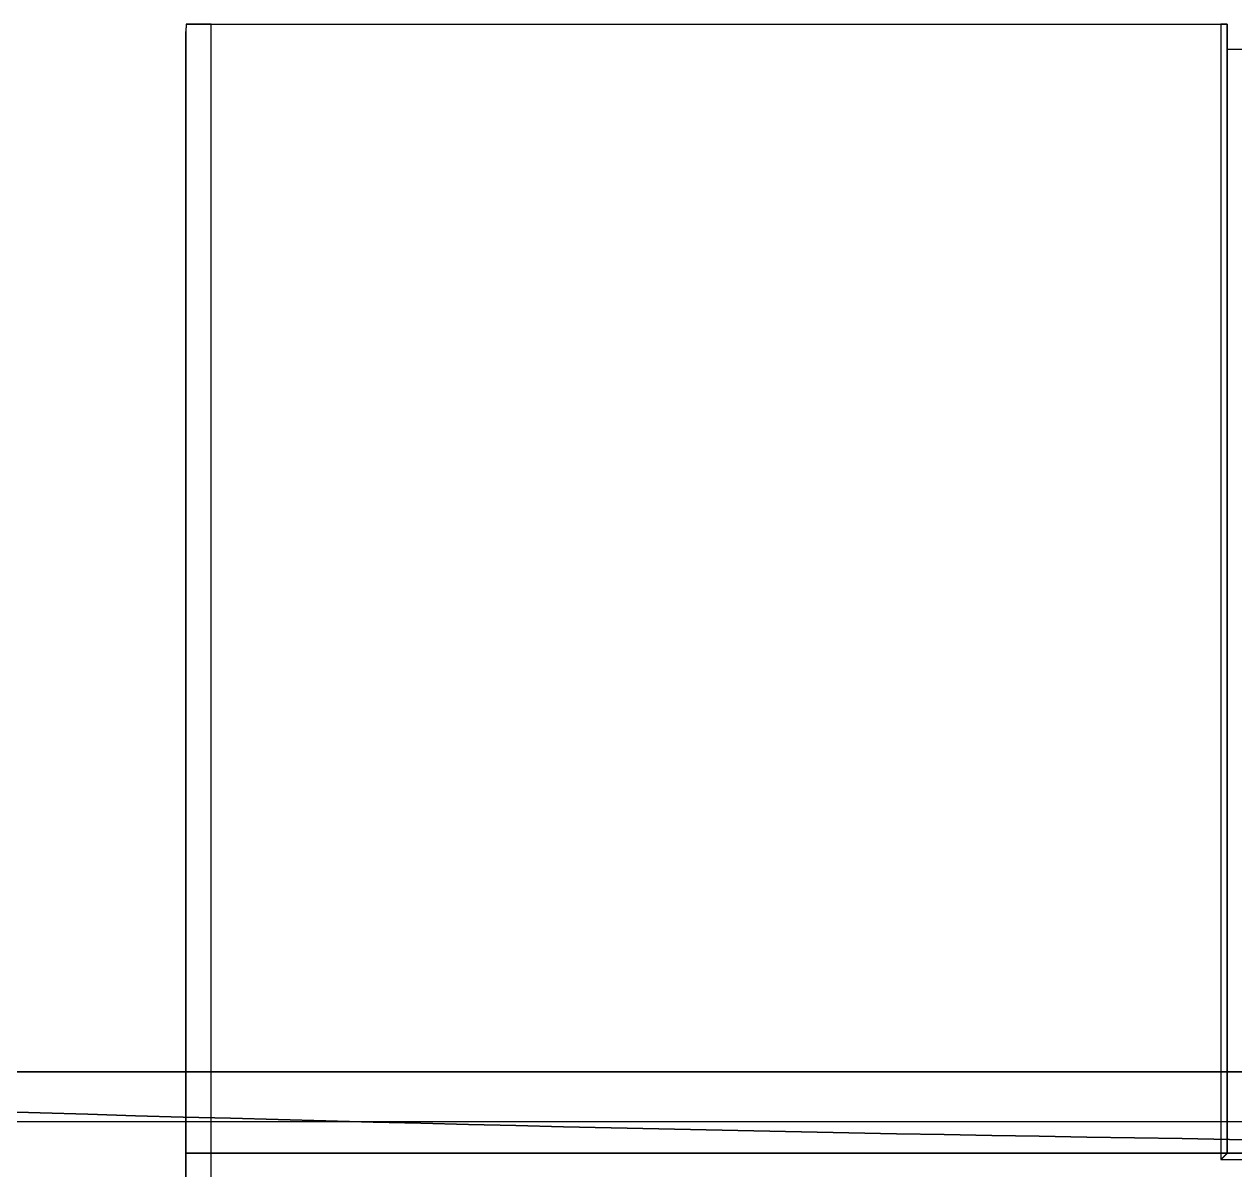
# Model space of a CAD drawing. Extents: x -20.3 to 9, y -60.3 to 4.7.
# Drawn here: x -5.965 to -2.95, y -0.119 to 2.734 of the extents above; entities that cross this region are included whole.
import ezdxf

# ---------------------------------------------------------------- set-up
doc = ezdxf.new("R2010")
doc.units = 0
doc.layers.get('0').update_dxf_attribs({"linetype": 'CONTINUOUS'})

# ---------------------------------------------------------------- blocks, each defined once
blk = doc.blocks.new('*U12')
at = {"color": 1, "extrusion": (2e-16, -1.2e-15, -1)}
for p, q in [((-5.5625, -2.7478, -8.4176), (-5.5625, 2.7166, -8.4176)), ((-5.5618, 2.7344, -8.4176), (-2.9688, 2.7344, -8.4176)), ((-2.9688, 2.7344, -8.4176), (-2.9688, 2.6719, -8.4176)), ((-2.9688, 2.6719, -8.4176), (2.9687, 2.6719, -8.4176))]:
    blk.add_line(p, q, dxfattribs=at)
at = {"color": 1, "extrusion": (-1, 0, -2e-16)}
blk.add_line((-5.5625, -2.7478, -8.4176), (-5.5625, 2.7166, -8.4176), dxfattribs=at)
at = {"color": 1, "extrusion": (0, 1, -5e-16)}
for p, q in [((-5.5618, 2.7344, -8.4176), (-2.9688, 2.7344, -8.4176)), ((-5.5, 2.7344, -8.3551), (-2.9844, 2.7344, -8.3551)), ((-2.9688, 2.7344, -8.3735), (-2.9688, 2.7344, -8.4176))]:
    blk.add_line(p, q, dxfattribs=at)
at = {"color": 1}
for p, q in [((-5.5, 2.7344, -8.3551), (-2.9844, 2.7344, -8.3551)), ((-2.9688, 2.6719, -8.4176), (2.9687, 2.6719, -8.4176)), ((2.9687, -0.0781, -7.6364), (-2.9688, -0.0781, -7.6364)), ((-2.9844, -0.0937, -7.5744), (2.9844, -0.0937, -7.5744))]:
    blk.add_line(p, q, dxfattribs=at)
at = {"color": 1, "extrusion": (1, 0, 0)}
for p, q in [((-2.9688, 2.7344, -8.3735), (-2.9688, 2.7344, -8.4176)), ((-2.9688, 2.7344, -8.4176), (-2.9688, 2.6719, -8.4176)), ((-2.9688, -0.0781, -7.5899), (-2.9688, -0.0781, -7.6364))]:
    blk.add_line(p, q, dxfattribs=at)
at = {"color": 1, "extrusion": (-2e-16, 0.702339, 0.711842)}
for p, q in [((-2.9688, -0.0781, -7.5899), (2.9688, -0.0781, -7.5899)), ((-2.9844, -0.0937, -7.5744), (2.9844, -0.0937, -7.5744))]:
    blk.add_line(p, q, dxfattribs=at)
at = {"color": 1, "extrusion": (0, 1, -4e-16)}
for p, q in [((-2.9688, -0.0781, -7.5899), (2.9688, -0.0781, -7.5899)), ((-2.9688, -0.0781, -7.5899), (-2.9688, -0.0781, -7.6364)), ((2.9687, -0.0781, -7.6364), (-2.9688, -0.0781, -7.6364))]:
    blk.add_line(p, q, dxfattribs=at)
at = {"color": 1}
for points in [[(-5.5618, 2.7344, -8.4176), (-5.5618, 2.7342, -8.4176), (-5.5618, 2.7341, -8.4176), (-5.5618, 2.7339, -8.4176), (-5.5618, 2.7338, -8.4176), (-5.5618, 2.7336, -8.4176), (-5.5618, 2.7335, -8.4176), (-5.5619, 2.7334, -8.4176), (-5.5619, 2.7332, -8.4176), (-5.5619, 2.7331, -8.4176), (-5.5619, 2.7329, -8.4176), (-5.5619, 2.7328, -8.4176), (-5.5619, 2.7326, -8.4176), (-5.5619, 2.7325, -8.4176), (-5.5619, 2.7323, -8.4176), (-5.562, 2.7322, -8.4176), (-5.562, 2.7321, -8.4176), (-5.562, 2.7319, -8.4176), (-5.562, 2.7318, -8.4176), (-5.562, 2.7316, -8.4176), (-5.562, 2.7315, -8.4176), (-5.562, 2.7313, -8.4176), (-5.562, 2.7312, -8.4176), (-5.562, 2.7311, -8.4176), (-5.562, 2.7309, -8.4176), (-5.562, 2.7308, -8.4176), (-5.5621, 2.7306, -8.4176), (-5.5621, 2.7305, -8.4176), (-5.5621, 2.7303, -8.4176), (-5.5621, 2.7302, -8.4176), (-5.5621, 2.7301, -8.4176), (-5.5621, 2.7299, -8.4176), (-5.5621, 2.7298, -8.4176), (-5.5621, 2.7296, -8.4176), (-5.5621, 2.7295, -8.4176), (-5.5621, 2.7293, -8.4176), (-5.5621, 2.7292, -8.4176), (-5.5621, 2.7291, -8.4176), (-5.5622, 2.7289, -8.4176), (-5.5622, 2.7288, -8.4176), (-5.5622, 2.7286, -8.4176), (-5.5622, 2.7285, -8.4176), (-5.5622, 2.7283, -8.4176), (-5.5622, 2.7282, -8.4176), (-5.5622, 2.7281, -8.4176), (-5.5622, 2.7279, -8.4176), (-5.5622, 2.7278, -8.4176), (-5.5622, 2.7276, -8.4176), (-5.5622, 2.7275, -8.4176), (-5.5622, 2.7273, -8.4176), (-5.5622, 2.7272, -8.4176), (-5.5622, 2.7271, -8.4176), (-5.5623, 2.7269, -8.4176), (-5.5623, 2.7268, -8.4176), (-5.5623, 2.7266, -8.4176), (-5.5623, 2.7265, -8.4176), (-5.5623, 2.7264, -8.4176), (-5.5623, 2.7262, -8.4176), (-5.5623, 2.7261, -8.4176), (-5.5623, 2.7259, -8.4176), (-5.5623, 2.7258, -8.4176), (-5.5623, 2.7256, -8.4176), (-5.5623, 2.7255, -8.4176), (-5.5623, 2.7254, -8.4176), (-5.5623, 2.7252, -8.4176), (-5.5623, 2.7251, -8.4176), (-5.5623, 2.725, -8.4176), (-5.5624, 2.7248, -8.4176), (-5.5624, 2.7247, -8.4176), (-5.5624, 2.7245, -8.4176), (-5.5624, 2.7244, -8.4176), (-5.5624, 2.7242, -8.4176), (-5.5624, 2.7241, -8.4176), (-5.5624, 2.724, -8.4176), (-5.5624, 2.7238, -8.4176), (-5.5624, 2.7237, -8.4176), (-5.5624, 2.7235, -8.4176), (-5.5624, 2.7234, -8.4176), (-5.5624, 2.7233, -8.4176), (-5.5624, 2.7231, -8.4176), (-5.5624, 2.723, -8.4176), (-5.5624, 2.7229, -8.4176), (-5.5624, 2.7227, -8.4176), (-5.5624, 2.7226, -8.4176), (-5.5624, 2.7224, -8.4176), (-5.5624, 2.7223, -8.4176), (-5.5624, 2.7222, -8.4176), (-5.5624, 2.722, -8.4176), (-5.5624, 2.7219, -8.4176), (-5.5624, 2.7217, -8.4176), (-5.5624, 2.7216, -8.4176), (-5.5625, 2.7215, -8.4176), (-5.5625, 2.7213, -8.4176), (-5.5625, 2.7212, -8.4176), (-5.5625, 2.721, -8.4176), (-5.5625, 2.7209, -8.4176), (-5.5625, 2.7208, -8.4176), (-5.5625, 2.7206, -8.4176), (-5.5625, 2.7205, -8.4176), (-5.5625, 2.7204, -8.4176), (-5.5625, 2.7202, -8.4176), (-5.5625, 2.7201, -8.4176), (-5.5625, 2.7199, -8.4176), (-5.5625, 2.7198, -8.4176), (-5.5625, 2.7197, -8.4176), (-5.5625, 2.7195, -8.4176), (-5.5625, 2.7194, -8.4176), (-5.5625, 2.7193, -8.4176), (-5.5625, 2.7191, -8.4176), (-5.5625, 2.719, -8.4176), (-5.5625, 2.7189, -8.4176), (-5.5625, 2.7187, -8.4176), (-5.5625, 2.7186, -8.4176), (-5.5625, 2.7184, -8.4176), (-5.5625, 2.7183, -8.4176), (-5.5625, 2.7182, -8.4176), (-5.5625, 2.718, -8.4176), (-5.5625, 2.7179, -8.4176), (-5.5625, 2.7178, -8.4176), (-5.5625, 2.7176, -8.4176), (-5.5625, 2.7175, -8.4176), (-5.5625, 2.7174, -8.4176), (-5.5625, 2.7172, -8.4176), (-5.5625, 2.7171, -8.4176), (-5.5625, 2.717, -8.4176), (-5.5625, 2.7168, -8.4176), (-5.5625, 2.7167, -8.4176), (-5.5625, 2.7166, -8.4176)], [(-5.5618, 2.7344, -8.4176), (-5.5618, 2.7342, -8.4176), (-5.5618, 2.7341, -8.4176), (-5.5618, 2.7339, -8.4176), (-5.5618, 2.7338, -8.4176), (-5.5618, 2.7336, -8.4176), (-5.5618, 2.7335, -8.4176), (-5.5619, 2.7334, -8.4176), (-5.5619, 2.7332, -8.4176), (-5.5619, 2.7331, -8.4176), (-5.5619, 2.7329, -8.4176), (-5.5619, 2.7328, -8.4176), (-5.5619, 2.7326, -8.4176), (-5.5619, 2.7325, -8.4176), (-5.5619, 2.7323, -8.4176), (-5.562, 2.7322, -8.4176), (-5.562, 2.7321, -8.4176), (-5.562, 2.7319, -8.4176), (-5.562, 2.7318, -8.4176), (-5.562, 2.7316, -8.4176), (-5.562, 2.7315, -8.4176), (-5.562, 2.7313, -8.4176), (-5.562, 2.7312, -8.4176), (-5.562, 2.7311, -8.4176), (-5.562, 2.7309, -8.4176), (-5.562, 2.7308, -8.4176), (-5.5621, 2.7306, -8.4176), (-5.5621, 2.7305, -8.4176), (-5.5621, 2.7303, -8.4176), (-5.5621, 2.7302, -8.4176), (-5.5621, 2.7301, -8.4176), (-5.5621, 2.7299, -8.4176), (-5.5621, 2.7298, -8.4176), (-5.5621, 2.7296, -8.4176), (-5.5621, 2.7295, -8.4176), (-5.5621, 2.7293, -8.4176), (-5.5621, 2.7292, -8.4176), (-5.5621, 2.7291, -8.4176), (-5.5622, 2.7289, -8.4176), (-5.5622, 2.7288, -8.4176), (-5.5622, 2.7286, -8.4176), (-5.5622, 2.7285, -8.4176), (-5.5622, 2.7283, -8.4176), (-5.5622, 2.7282, -8.4176), (-5.5622, 2.7281, -8.4176), (-5.5622, 2.7279, -8.4176), (-5.5622, 2.7278, -8.4176), (-5.5622, 2.7276, -8.4176), (-5.5622, 2.7275, -8.4176), (-5.5622, 2.7273, -8.4176), (-5.5622, 2.7272, -8.4176), (-5.5622, 2.7271, -8.4176), (-5.5623, 2.7269, -8.4176), (-5.5623, 2.7268, -8.4176), (-5.5623, 2.7266, -8.4176), (-5.5623, 2.7265, -8.4176), (-5.5623, 2.7264, -8.4176), (-5.5623, 2.7262, -8.4176), (-5.5623, 2.7261, -8.4176), (-5.5623, 2.7259, -8.4176), (-5.5623, 2.7258, -8.4176), (-5.5623, 2.7256, -8.4176), (-5.5623, 2.7255, -8.4176), (-5.5623, 2.7254, -8.4176), (-5.5623, 2.7252, -8.4176), (-5.5623, 2.7251, -8.4176), (-5.5623, 2.725, -8.4176), (-5.5624, 2.7248, -8.4176), (-5.5624, 2.7247, -8.4176), (-5.5624, 2.7245, -8.4176), (-5.5624, 2.7244, -8.4176), (-5.5624, 2.7242, -8.4176), (-5.5624, 2.7241, -8.4176), (-5.5624, 2.724, -8.4176), (-5.5624, 2.7238, -8.4176), (-5.5624, 2.7237, -8.4176), (-5.5624, 2.7235, -8.4176), (-5.5624, 2.7234, -8.4176), (-5.5624, 2.7233, -8.4176), (-5.5624, 2.7231, -8.4176), (-5.5624, 2.723, -8.4176), (-5.5624, 2.7229, -8.4176), (-5.5624, 2.7227, -8.4176), (-5.5624, 2.7226, -8.4176), (-5.5624, 2.7224, -8.4176), (-5.5624, 2.7223, -8.4176), (-5.5624, 2.7222, -8.4176), (-5.5624, 2.722, -8.4176), (-5.5624, 2.7219, -8.4176), (-5.5624, 2.7217, -8.4176), (-5.5624, 2.7216, -8.4176), (-5.5625, 2.7215, -8.4176), (-5.5625, 2.7213, -8.4176), (-5.5625, 2.7212, -8.4176), (-5.5625, 2.721, -8.4176), (-5.5625, 2.7209, -8.4176), (-5.5625, 2.7208, -8.4176), (-5.5625, 2.7206, -8.4176), (-5.5625, 2.7205, -8.4176), (-5.5625, 2.7204, -8.4176), (-5.5625, 2.7202, -8.4176), (-5.5625, 2.7201, -8.4176), (-5.5625, 2.7199, -8.4176), (-5.5625, 2.7198, -8.4176), (-5.5625, 2.7197, -8.4176), (-5.5625, 2.7195, -8.4176), (-5.5625, 2.7194, -8.4176), (-5.5625, 2.7193, -8.4176), (-5.5625, 2.7191, -8.4176), (-5.5625, 2.719, -8.4176), (-5.5625, 2.7189, -8.4176), (-5.5625, 2.7187, -8.4176), (-5.5625, 2.7186, -8.4176), (-5.5625, 2.7184, -8.4176), (-5.5625, 2.7183, -8.4176), (-5.5625, 2.7182, -8.4176), (-5.5625, 2.718, -8.4176), (-5.5625, 2.7179, -8.4176), (-5.5625, 2.7178, -8.4176), (-5.5625, 2.7176, -8.4176), (-5.5625, 2.7175, -8.4176), (-5.5625, 2.7174, -8.4176), (-5.5625, 2.7172, -8.4176), (-5.5625, 2.7171, -8.4176), (-5.5625, 2.717, -8.4176), (-5.5625, 2.7168, -8.4176), (-5.5625, 2.7167, -8.4176), (-5.5625, 2.7166, -8.4176)], [(-5.5, 2.7344, -8.3551), (-5.5003, 2.7344, -8.3551), (-5.5006, 2.7344, -8.3551), (-5.5009, 2.7344, -8.3551), (-5.5011, 2.7344, -8.3551), (-5.5014, 2.7344, -8.3551), (-5.5017, 2.7344, -8.3552), (-5.502, 2.7344, -8.3552), (-5.5023, 2.7344, -8.3552), (-5.5026, 2.7344, -8.3552), (-5.5029, 2.7344, -8.3552), (-5.5032, 2.7344, -8.3552), (-5.5035, 2.7344, -8.3552), (-5.5038, 2.7344, -8.3553), (-5.5041, 2.7344, -8.3553), (-5.5044, 2.7344, -8.3553), (-5.5047, 2.7344, -8.3553), (-5.505, 2.7344, -8.3554), (-5.5053, 2.7344, -8.3554), (-5.5056, 2.7344, -8.3554), (-5.5059, 2.7344, -8.3555), (-5.5062, 2.7344, -8.3555), (-5.5065, 2.7344, -8.3556), (-5.5068, 2.7344, -8.3556), (-5.5071, 2.7344, -8.3556), (-5.5074, 2.7344, -8.3557), (-5.5077, 2.7344, -8.3557), (-5.508, 2.7344, -8.3558), (-5.5083, 2.7344, -8.3558), (-5.5086, 2.7344, -8.3559), (-5.5089, 2.7344, -8.3559), (-5.5092, 2.7344, -8.356), (-5.5095, 2.7344, -8.356), (-5.5098, 2.7344, -8.3561), (-5.5101, 2.7344, -8.3561), (-5.5104, 2.7344, -8.3562), (-5.5107, 2.7344, -8.3563), (-5.511, 2.7344, -8.3563), (-5.5113, 2.7344, -8.3564), (-5.5116, 2.7344, -8.3565), (-5.5119, 2.7344, -8.3565), (-5.5122, 2.7344, -8.3566), (-5.5125, 2.7344, -8.3567), (-5.5128, 2.7344, -8.3567), (-5.5131, 2.7344, -8.3568), (-5.5134, 2.7344, -8.3569), (-5.5137, 2.7344, -8.357), (-5.514, 2.7344, -8.357), (-5.5143, 2.7344, -8.3571), (-5.5146, 2.7344, -8.3572), (-5.5149, 2.7344, -8.3573), (-5.5152, 2.7344, -8.3574), (-5.5155, 2.7344, -8.3575), (-5.5158, 2.7344, -8.3575), (-5.516, 2.7344, -8.3576), (-5.5163, 2.7344, -8.3577), (-5.5166, 2.7344, -8.3578), (-5.5169, 2.7344, -8.3579), (-5.5172, 2.7344, -8.358), (-5.5175, 2.7344, -8.3581), (-5.5178, 2.7344, -8.3582), (-5.5181, 2.7344, -8.3583), (-5.5183, 2.7344, -8.3584), (-5.5186, 2.7344, -8.3585), (-5.5189, 2.7344, -8.3586), (-5.5192, 2.7344, -8.3587), (-5.5195, 2.7344, -8.3588), (-5.5197, 2.7344, -8.3589), (-5.52, 2.7344, -8.359), (-5.5203, 2.7344, -8.3591), (-5.5206, 2.7344, -8.3592), (-5.5208, 2.7344, -8.3593), (-5.5211, 2.7344, -8.3594), (-5.5214, 2.7344, -8.3596), (-5.5216, 2.7344, -8.3597), (-5.5219, 2.7344, -8.3598), (-5.5222, 2.7344, -8.3599), (-5.5224, 2.7344, -8.36), (-5.5227, 2.7344, -8.3601), (-5.5229, 2.7344, -8.3602), (-5.5232, 2.7344, -8.3604), (-5.5235, 2.7344, -8.3605), (-5.5237, 2.7344, -8.3606), (-5.524, 2.7344, -8.3607), (-5.5242, 2.7344, -8.3609), (-5.5245, 2.7344, -8.361), (-5.5248, 2.7344, -8.3611), (-5.525, 2.7344, -8.3613), (-5.5253, 2.7344, -8.3614), (-5.5255, 2.7344, -8.3615), (-5.5258, 2.7344, -8.3617), (-5.526, 2.7344, -8.3618), (-5.5263, 2.7344, -8.362), (-5.5266, 2.7344, -8.3621), (-5.5268, 2.7344, -8.3623), (-5.5271, 2.7344, -8.3624), (-5.5274, 2.7344, -8.3626), (-5.5276, 2.7344, -8.3627), (-5.5279, 2.7344, -8.3629), (-5.5281, 2.7344, -8.363), (-5.5284, 2.7344, -8.3632), (-5.5286, 2.7344, -8.3633), (-5.5289, 2.7344, -8.3635), (-5.5291, 2.7344, -8.3637), (-5.5294, 2.7344, -8.3638), (-5.5297, 2.7344, -8.364), (-5.5299, 2.7344, -8.3642), (-5.5302, 2.7344, -8.3643), (-5.5304, 2.7344, -8.3645), (-5.5307, 2.7344, -8.3647), (-5.5309, 2.7344, -8.3648), (-5.5312, 2.7344, -8.365), (-5.5315, 2.7344, -8.3652), (-5.5317, 2.7344, -8.3654), (-5.532, 2.7344, -8.3655), (-5.5322, 2.7344, -8.3657), (-5.5325, 2.7344, -8.3659), (-5.5327, 2.7344, -8.3661), (-5.533, 2.7344, -8.3663), (-5.5332, 2.7344, -8.3664), (-5.5335, 2.7344, -8.3666), (-5.5337, 2.7344, -8.3668), (-5.5339, 2.7344, -8.367), (-5.5342, 2.7344, -8.3672), (-5.5344, 2.7344, -8.3674), (-5.5347, 2.7344, -8.3676), (-5.5349, 2.7344, -8.3677), (-5.5352, 2.7344, -8.3679), (-5.5354, 2.7344, -8.3681), (-5.5357, 2.7344, -8.3683), (-5.5359, 2.7344, -8.3685), (-5.5361, 2.7344, -8.3687), (-5.5364, 2.7344, -8.3689), (-5.5366, 2.7344, -8.3691), (-5.5368, 2.7344, -8.3693), (-5.5371, 2.7344, -8.3695), (-5.5373, 2.7344, -8.3697), (-5.5375, 2.7344, -8.3699), (-5.5377, 2.7344, -8.3701), (-5.538, 2.7344, -8.3703), (-5.5382, 2.7344, -8.3705), (-5.5384, 2.7344, -8.3707), (-5.5386, 2.7344, -8.3709), (-5.5389, 2.7344, -8.3711), (-5.5391, 2.7344, -8.3713), (-5.5393, 2.7344, -8.3715), (-5.5395, 2.7344, -8.3717), (-5.5397, 2.7344, -8.3719), (-5.54, 2.7344, -8.3721), (-5.5402, 2.7344, -8.3724), (-5.5404, 2.7344, -8.3726), (-5.5406, 2.7344, -8.3728), (-5.5408, 2.7344, -8.373), (-5.541, 2.7344, -8.3732), (-5.5412, 2.7344, -8.3734), (-5.5414, 2.7344, -8.3736), (-5.5416, 2.7344, -8.3738), (-5.5418, 2.7344, -8.374), (-5.542, 2.7344, -8.3742), (-5.5422, 2.7344, -8.3744), (-5.5424, 2.7344, -8.3746), (-5.5426, 2.7344, -8.3749), (-5.5428, 2.7344, -8.3751), (-5.543, 2.7344, -8.3753), (-5.5432, 2.7344, -8.3755), (-5.5434, 2.7344, -8.3757), (-5.5436, 2.7344, -8.3759), (-5.5437, 2.7344, -8.3761), (-5.5439, 2.7344, -8.3764), (-5.5441, 2.7344, -8.3766), (-5.5443, 2.7344, -8.3768), (-5.5445, 2.7344, -8.377), (-5.5447, 2.7344, -8.3772), (-5.5449, 2.7344, -8.3775), (-5.545, 2.7344, -8.3777), (-5.5452, 2.7344, -8.3779), (-5.5454, 2.7344, -8.3782), (-5.5456, 2.7344, -8.3784), (-5.5458, 2.7344, -8.3786), (-5.546, 2.7344, -8.3789), (-5.5461, 2.7344, -8.3791), (-5.5463, 2.7344, -8.3793), (-5.5465, 2.7344, -8.3796), (-5.5467, 2.7344, -8.3798), (-5.5469, 2.7344, -8.3801), (-5.547, 2.7344, -8.3803), (-5.5472, 2.7344, -8.3806), (-5.5474, 2.7344, -8.3808), (-5.5476, 2.7344, -8.3811), (-5.5477, 2.7344, -8.3813), (-5.5479, 2.7344, -8.3816), (-5.5481, 2.7344, -8.3818), (-5.5483, 2.7344, -8.382), (-5.5484, 2.7344, -8.3823), (-5.5486, 2.7344, -8.3826), (-5.5488, 2.7344, -8.3828), (-5.549, 2.7344, -8.3831), (-5.5491, 2.7344, -8.3833), (-5.5493, 2.7344, -8.3836), (-5.5495, 2.7344, -8.3838), (-5.5496, 2.7344, -8.3841), (-5.5498, 2.7344, -8.3844), (-5.55, 2.7344, -8.3846), (-5.5501, 2.7344, -8.3849), (-5.5503, 2.7344, -8.3851), (-5.5505, 2.7344, -8.3854), (-5.5506, 2.7344, -8.3857), (-5.5508, 2.7344, -8.3859), (-5.5509, 2.7344, -8.3862), (-5.5511, 2.7344, -8.3865), (-5.5513, 2.7344, -8.3867), (-5.5514, 2.7344, -8.387), (-5.5516, 2.7344, -8.3873), (-5.5517, 2.7344, -8.3875), (-5.5519, 2.7344, -8.3878), (-5.552, 2.7344, -8.3881), (-5.5522, 2.7344, -8.3883), (-5.5523, 2.7344, -8.3886), (-5.5525, 2.7344, -8.3889), (-5.5526, 2.7344, -8.3891), (-5.5528, 2.7344, -8.3894), (-5.5529, 2.7344, -8.3897), (-5.5531, 2.7344, -8.39), (-5.5532, 2.7344, -8.3902), (-5.5534, 2.7344, -8.3905), (-5.5535, 2.7344, -8.3908), (-5.5536, 2.7344, -8.391), (-5.5538, 2.7344, -8.3913), (-5.5539, 2.7344, -8.3916), (-5.5541, 2.7344, -8.3918), (-5.5542, 2.7344, -8.3921), (-5.5543, 2.7344, -8.3924), (-5.5545, 2.7344, -8.3927), (-5.5546, 2.7344, -8.3929), (-5.5547, 2.7344, -8.3932), (-5.5549, 2.7344, -8.3935), (-5.555, 2.7344, -8.3938), (-5.5551, 2.7344, -8.394), (-5.5552, 2.7344, -8.3943), (-5.5553, 2.7344, -8.3946), (-5.5555, 2.7344, -8.3948), (-5.5556, 2.7344, -8.3951), (-5.5557, 2.7344, -8.3954), (-5.5558, 2.7344, -8.3956), (-5.556, 2.7344, -8.3959), (-5.5561, 2.7344, -8.3962), (-5.5562, 2.7344, -8.3965), (-5.5563, 2.7344, -8.3967), (-5.5564, 2.7344, -8.397), (-5.5565, 2.7344, -8.3973), (-5.5566, 2.7344, -8.3975), (-5.5567, 2.7344, -8.3978), (-5.5568, 2.7344, -8.3981), (-5.5569, 2.7344, -8.3983), (-5.557, 2.7344, -8.3986), (-5.5571, 2.7344, -8.3989), (-5.5572, 2.7344, -8.3991), (-5.5573, 2.7344, -8.3994), (-5.5574, 2.7344, -8.3997), (-5.5575, 2.7344, -8.3999), (-5.5576, 2.7344, -8.4002), (-5.5577, 2.7344, -8.4005), (-5.5578, 2.7344, -8.4008), (-5.5579, 2.7344, -8.401), (-5.558, 2.7344, -8.4013), (-5.5581, 2.7344, -8.4016), (-5.5582, 2.7344, -8.4019), (-5.5583, 2.7344, -8.4021), (-5.5584, 2.7344, -8.4024), (-5.5585, 2.7344, -8.4027), (-5.5586, 2.7344, -8.403), (-5.5586, 2.7344, -8.4033), (-5.5587, 2.7344, -8.4035), (-5.5588, 2.7344, -8.4038), (-5.5589, 2.7344, -8.4041), (-5.559, 2.7344, -8.4044), (-5.5591, 2.7344, -8.4047), (-5.5592, 2.7344, -8.405), (-5.5592, 2.7344, -8.4053), (-5.5593, 2.7344, -8.4056), (-5.5594, 2.7344, -8.4059), (-5.5595, 2.7344, -8.4062), (-5.5596, 2.7344, -8.4064), (-5.5596, 2.7344, -8.4067), (-5.5597, 2.7344, -8.407), (-5.5598, 2.7344, -8.4073), (-5.5599, 2.7344, -8.4076), (-5.5599, 2.7344, -8.4079), (-5.56, 2.7344, -8.4082), (-5.5601, 2.7344, -8.4085), (-5.5602, 2.7344, -8.4088), (-5.5602, 2.7344, -8.4091), (-5.5603, 2.7344, -8.4094), (-5.5604, 2.7344, -8.4097), (-5.5604, 2.7344, -8.41), (-5.5605, 2.7344, -8.4103), (-5.5606, 2.7344, -8.4106), (-5.5606, 2.7344, -8.4109), (-5.5607, 2.7344, -8.4112), (-5.5608, 2.7344, -8.4115), (-5.5608, 2.7344, -8.4118), (-5.5609, 2.7344, -8.4121), (-5.5609, 2.7344, -8.4124), (-5.561, 2.7344, -8.4127), (-5.5611, 2.7344, -8.413), (-5.5611, 2.7344, -8.4133), (-5.5612, 2.7344, -8.4137), (-5.5612, 2.7344, -8.4139), (-5.5613, 2.7344, -8.4143), (-5.5613, 2.7344, -8.4146), (-5.5614, 2.7344, -8.4149), (-5.5614, 2.7344, -8.4152), (-5.5615, 2.7344, -8.4155), (-5.5615, 2.7344, -8.4158), (-5.5616, 2.7344, -8.4161), (-5.5616, 2.7344, -8.4164), (-5.5617, 2.7344, -8.4167), (-5.5617, 2.7344, -8.417), (-5.5617, 2.7344, -8.4173), (-5.5618, 2.7344, -8.4176)], [(-5.5, 2.7344, -8.3551), (-5.5003, 2.7344, -8.3551), (-5.5006, 2.7344, -8.3551), (-5.5009, 2.7344, -8.3551), (-5.5011, 2.7344, -8.3551), (-5.5014, 2.7344, -8.3551), (-5.5017, 2.7344, -8.3552), (-5.502, 2.7344, -8.3552), (-5.5023, 2.7344, -8.3552), (-5.5026, 2.7344, -8.3552), (-5.5029, 2.7344, -8.3552), (-5.5032, 2.7344, -8.3552), (-5.5035, 2.7344, -8.3552), (-5.5038, 2.7344, -8.3553), (-5.5041, 2.7344, -8.3553), (-5.5044, 2.7344, -8.3553), (-5.5047, 2.7344, -8.3553), (-5.505, 2.7344, -8.3554), (-5.5053, 2.7344, -8.3554), (-5.5056, 2.7344, -8.3554), (-5.5059, 2.7344, -8.3555), (-5.5062, 2.7344, -8.3555), (-5.5065, 2.7344, -8.3556), (-5.5068, 2.7344, -8.3556), (-5.5071, 2.7344, -8.3556), (-5.5074, 2.7344, -8.3557), (-5.5077, 2.7344, -8.3557), (-5.508, 2.7344, -8.3558), (-5.5083, 2.7344, -8.3558), (-5.5086, 2.7344, -8.3559), (-5.5089, 2.7344, -8.3559), (-5.5092, 2.7344, -8.356), (-5.5095, 2.7344, -8.356), (-5.5098, 2.7344, -8.3561), (-5.5101, 2.7344, -8.3561), (-5.5104, 2.7344, -8.3562), (-5.5107, 2.7344, -8.3563), (-5.511, 2.7344, -8.3563), (-5.5113, 2.7344, -8.3564), (-5.5116, 2.7344, -8.3565), (-5.5119, 2.7344, -8.3565), (-5.5122, 2.7344, -8.3566), (-5.5125, 2.7344, -8.3567), (-5.5128, 2.7344, -8.3567), (-5.5131, 2.7344, -8.3568), (-5.5134, 2.7344, -8.3569), (-5.5137, 2.7344, -8.357), (-5.514, 2.7344, -8.357), (-5.5143, 2.7344, -8.3571), (-5.5146, 2.7344, -8.3572), (-5.5149, 2.7344, -8.3573), (-5.5152, 2.7344, -8.3574), (-5.5155, 2.7344, -8.3575), (-5.5158, 2.7344, -8.3575), (-5.516, 2.7344, -8.3576), (-5.5163, 2.7344, -8.3577), (-5.5166, 2.7344, -8.3578), (-5.5169, 2.7344, -8.3579), (-5.5172, 2.7344, -8.358), (-5.5175, 2.7344, -8.3581), (-5.5178, 2.7344, -8.3582), (-5.5181, 2.7344, -8.3583), (-5.5183, 2.7344, -8.3584), (-5.5186, 2.7344, -8.3585), (-5.5189, 2.7344, -8.3586), (-5.5192, 2.7344, -8.3587), (-5.5195, 2.7344, -8.3588), (-5.5197, 2.7344, -8.3589), (-5.52, 2.7344, -8.359), (-5.5203, 2.7344, -8.3591), (-5.5206, 2.7344, -8.3592), (-5.5208, 2.7344, -8.3593), (-5.5211, 2.7344, -8.3594), (-5.5214, 2.7344, -8.3596), (-5.5216, 2.7344, -8.3597), (-5.5219, 2.7344, -8.3598), (-5.5222, 2.7344, -8.3599), (-5.5224, 2.7344, -8.36), (-5.5227, 2.7344, -8.3601), (-5.5229, 2.7344, -8.3602), (-5.5232, 2.7344, -8.3604), (-5.5235, 2.7344, -8.3605), (-5.5237, 2.7344, -8.3606), (-5.524, 2.7344, -8.3607), (-5.5242, 2.7344, -8.3609), (-5.5245, 2.7344, -8.361), (-5.5248, 2.7344, -8.3611), (-5.525, 2.7344, -8.3613), (-5.5253, 2.7344, -8.3614), (-5.5255, 2.7344, -8.3615), (-5.5258, 2.7344, -8.3617), (-5.526, 2.7344, -8.3618), (-5.5263, 2.7344, -8.362), (-5.5266, 2.7344, -8.3621), (-5.5268, 2.7344, -8.3623), (-5.5271, 2.7344, -8.3624), (-5.5274, 2.7344, -8.3626), (-5.5276, 2.7344, -8.3627), (-5.5279, 2.7344, -8.3629), (-5.5281, 2.7344, -8.363), (-5.5284, 2.7344, -8.3632), (-5.5286, 2.7344, -8.3633), (-5.5289, 2.7344, -8.3635), (-5.5291, 2.7344, -8.3637), (-5.5294, 2.7344, -8.3638), (-5.5297, 2.7344, -8.364), (-5.5299, 2.7344, -8.3642), (-5.5302, 2.7344, -8.3643), (-5.5304, 2.7344, -8.3645), (-5.5307, 2.7344, -8.3647), (-5.5309, 2.7344, -8.3648), (-5.5312, 2.7344, -8.365), (-5.5315, 2.7344, -8.3652), (-5.5317, 2.7344, -8.3654), (-5.532, 2.7344, -8.3655), (-5.5322, 2.7344, -8.3657), (-5.5325, 2.7344, -8.3659), (-5.5327, 2.7344, -8.3661), (-5.533, 2.7344, -8.3663), (-5.5332, 2.7344, -8.3664), (-5.5335, 2.7344, -8.3666), (-5.5337, 2.7344, -8.3668), (-5.5339, 2.7344, -8.367), (-5.5342, 2.7344, -8.3672), (-5.5344, 2.7344, -8.3674), (-5.5347, 2.7344, -8.3676), (-5.5349, 2.7344, -8.3677), (-5.5352, 2.7344, -8.3679), (-5.5354, 2.7344, -8.3681), (-5.5357, 2.7344, -8.3683), (-5.5359, 2.7344, -8.3685), (-5.5361, 2.7344, -8.3687), (-5.5364, 2.7344, -8.3689), (-5.5366, 2.7344, -8.3691), (-5.5368, 2.7344, -8.3693), (-5.5371, 2.7344, -8.3695), (-5.5373, 2.7344, -8.3697), (-5.5375, 2.7344, -8.3699), (-5.5377, 2.7344, -8.3701), (-5.538, 2.7344, -8.3703), (-5.5382, 2.7344, -8.3705), (-5.5384, 2.7344, -8.3707), (-5.5386, 2.7344, -8.3709), (-5.5389, 2.7344, -8.3711), (-5.5391, 2.7344, -8.3713), (-5.5393, 2.7344, -8.3715), (-5.5395, 2.7344, -8.3717), (-5.5397, 2.7344, -8.3719), (-5.54, 2.7344, -8.3721), (-5.5402, 2.7344, -8.3724), (-5.5404, 2.7344, -8.3726), (-5.5406, 2.7344, -8.3728), (-5.5408, 2.7344, -8.373), (-5.541, 2.7344, -8.3732), (-5.5412, 2.7344, -8.3734), (-5.5414, 2.7344, -8.3736), (-5.5416, 2.7344, -8.3738), (-5.5418, 2.7344, -8.374), (-5.542, 2.7344, -8.3742), (-5.5422, 2.7344, -8.3744), (-5.5424, 2.7344, -8.3746), (-5.5426, 2.7344, -8.3749), (-5.5428, 2.7344, -8.3751), (-5.543, 2.7344, -8.3753), (-5.5432, 2.7344, -8.3755), (-5.5434, 2.7344, -8.3757), (-5.5436, 2.7344, -8.3759), (-5.5437, 2.7344, -8.3761), (-5.5439, 2.7344, -8.3764), (-5.5441, 2.7344, -8.3766), (-5.5443, 2.7344, -8.3768), (-5.5445, 2.7344, -8.377), (-5.5447, 2.7344, -8.3772), (-5.5449, 2.7344, -8.3775), (-5.545, 2.7344, -8.3777), (-5.5452, 2.7344, -8.3779), (-5.5454, 2.7344, -8.3782), (-5.5456, 2.7344, -8.3784), (-5.5458, 2.7344, -8.3786), (-5.546, 2.7344, -8.3789), (-5.5461, 2.7344, -8.3791), (-5.5463, 2.7344, -8.3793), (-5.5465, 2.7344, -8.3796), (-5.5467, 2.7344, -8.3798), (-5.5469, 2.7344, -8.3801), (-5.547, 2.7344, -8.3803), (-5.5472, 2.7344, -8.3806), (-5.5474, 2.7344, -8.3808), (-5.5476, 2.7344, -8.3811), (-5.5477, 2.7344, -8.3813), (-5.5479, 2.7344, -8.3816), (-5.5481, 2.7344, -8.3818), (-5.5483, 2.7344, -8.382), (-5.5484, 2.7344, -8.3823), (-5.5486, 2.7344, -8.3826), (-5.5488, 2.7344, -8.3828), (-5.549, 2.7344, -8.3831), (-5.5491, 2.7344, -8.3833), (-5.5493, 2.7344, -8.3836), (-5.5495, 2.7344, -8.3838), (-5.5496, 2.7344, -8.3841), (-5.5498, 2.7344, -8.3844), (-5.55, 2.7344, -8.3846), (-5.5501, 2.7344, -8.3849), (-5.5503, 2.7344, -8.3851), (-5.5505, 2.7344, -8.3854), (-5.5506, 2.7344, -8.3857), (-5.5508, 2.7344, -8.3859), (-5.5509, 2.7344, -8.3862), (-5.5511, 2.7344, -8.3865), (-5.5513, 2.7344, -8.3867), (-5.5514, 2.7344, -8.387), (-5.5516, 2.7344, -8.3873), (-5.5517, 2.7344, -8.3875), (-5.5519, 2.7344, -8.3878), (-5.552, 2.7344, -8.3881), (-5.5522, 2.7344, -8.3883), (-5.5523, 2.7344, -8.3886), (-5.5525, 2.7344, -8.3889), (-5.5526, 2.7344, -8.3891), (-5.5528, 2.7344, -8.3894), (-5.5529, 2.7344, -8.3897), (-5.5531, 2.7344, -8.39), (-5.5532, 2.7344, -8.3902), (-5.5534, 2.7344, -8.3905), (-5.5535, 2.7344, -8.3908), (-5.5536, 2.7344, -8.391), (-5.5538, 2.7344, -8.3913), (-5.5539, 2.7344, -8.3916), (-5.5541, 2.7344, -8.3918), (-5.5542, 2.7344, -8.3921), (-5.5543, 2.7344, -8.3924), (-5.5545, 2.7344, -8.3927), (-5.5546, 2.7344, -8.3929), (-5.5547, 2.7344, -8.3932), (-5.5549, 2.7344, -8.3935), (-5.555, 2.7344, -8.3938), (-5.5551, 2.7344, -8.394), (-5.5552, 2.7344, -8.3943), (-5.5553, 2.7344, -8.3946), (-5.5555, 2.7344, -8.3948), (-5.5556, 2.7344, -8.3951), (-5.5557, 2.7344, -8.3954), (-5.5558, 2.7344, -8.3956), (-5.556, 2.7344, -8.3959), (-5.5561, 2.7344, -8.3962), (-5.5562, 2.7344, -8.3965), (-5.5563, 2.7344, -8.3967), (-5.5564, 2.7344, -8.397), (-5.5565, 2.7344, -8.3973), (-5.5566, 2.7344, -8.3975), (-5.5567, 2.7344, -8.3978), (-5.5568, 2.7344, -8.3981), (-5.5569, 2.7344, -8.3983), (-5.557, 2.7344, -8.3986), (-5.5571, 2.7344, -8.3989), (-5.5572, 2.7344, -8.3991), (-5.5573, 2.7344, -8.3994), (-5.5574, 2.7344, -8.3997), (-5.5575, 2.7344, -8.3999), (-5.5576, 2.7344, -8.4002), (-5.5577, 2.7344, -8.4005), (-5.5578, 2.7344, -8.4008), (-5.5579, 2.7344, -8.401), (-5.558, 2.7344, -8.4013), (-5.5581, 2.7344, -8.4016), (-5.5582, 2.7344, -8.4019), (-5.5583, 2.7344, -8.4021), (-5.5584, 2.7344, -8.4024), (-5.5585, 2.7344, -8.4027), (-5.5586, 2.7344, -8.403), (-5.5586, 2.7344, -8.4033), (-5.5587, 2.7344, -8.4035), (-5.5588, 2.7344, -8.4038), (-5.5589, 2.7344, -8.4041), (-5.559, 2.7344, -8.4044), (-5.5591, 2.7344, -8.4047), (-5.5592, 2.7344, -8.405), (-5.5592, 2.7344, -8.4053), (-5.5593, 2.7344, -8.4056), (-5.5594, 2.7344, -8.4059), (-5.5595, 2.7344, -8.4062), (-5.5596, 2.7344, -8.4064), (-5.5596, 2.7344, -8.4067), (-5.5597, 2.7344, -8.407), (-5.5598, 2.7344, -8.4073), (-5.5599, 2.7344, -8.4076), (-5.5599, 2.7344, -8.4079), (-5.56, 2.7344, -8.4082), (-5.5601, 2.7344, -8.4085), (-5.5602, 2.7344, -8.4088), (-5.5602, 2.7344, -8.4091), (-5.5603, 2.7344, -8.4094), (-5.5604, 2.7344, -8.4097), (-5.5604, 2.7344, -8.41), (-5.5605, 2.7344, -8.4103), (-5.5606, 2.7344, -8.4106), (-5.5606, 2.7344, -8.4109), (-5.5607, 2.7344, -8.4112), (-5.5608, 2.7344, -8.4115), (-5.5608, 2.7344, -8.4118), (-5.5609, 2.7344, -8.4121), (-5.5609, 2.7344, -8.4124), (-5.561, 2.7344, -8.4127), (-5.5611, 2.7344, -8.413), (-5.5611, 2.7344, -8.4133), (-5.5612, 2.7344, -8.4137), (-5.5612, 2.7344, -8.4139), (-5.5613, 2.7344, -8.4143), (-5.5613, 2.7344, -8.4146), (-5.5614, 2.7344, -8.4149), (-5.5614, 2.7344, -8.4152), (-5.5615, 2.7344, -8.4155), (-5.5615, 2.7344, -8.4158), (-5.5616, 2.7344, -8.4161), (-5.5616, 2.7344, -8.4164), (-5.5617, 2.7344, -8.4167), (-5.5617, 2.7344, -8.417), (-5.5617, 2.7344, -8.4173), (-5.5618, 2.7344, -8.4176)], [(-2.9688, 2.7344, -8.3735), (-2.9689, 2.7344, -8.3733), (-2.9691, 2.7344, -8.3731), (-2.9692, 2.7344, -8.3729), (-2.9694, 2.7344, -8.3727), (-2.9696, 2.7344, -8.3725), (-2.9697, 2.7344, -8.3723), (-2.9699, 2.7344, -8.3721), (-2.9701, 2.7344, -8.372), (-2.9702, 2.7344, -8.3718), (-2.9704, 2.7344, -8.3716), (-2.9706, 2.7344, -8.3714), (-2.9707, 2.7344, -8.3712), (-2.9709, 2.7344, -8.371), (-2.971, 2.7344, -8.3708), (-2.9712, 2.7344, -8.3706), (-2.9714, 2.7344, -8.3704), (-2.9715, 2.7344, -8.3702), (-2.9717, 2.7344, -8.37), (-2.9719, 2.7344, -8.3698), (-2.972, 2.7344, -8.3696), (-2.9722, 2.7344, -8.3694), (-2.9724, 2.7344, -8.3692), (-2.9725, 2.7344, -8.369), (-2.9727, 2.7344, -8.3689), (-2.9729, 2.7344, -8.3687), (-2.973, 2.7344, -8.3685), (-2.9732, 2.7344, -8.3683), (-2.9733, 2.7344, -8.3681), (-2.9735, 2.7344, -8.3679), (-2.9737, 2.7344, -8.3677), (-2.9738, 2.7344, -8.3675), (-2.974, 2.7344, -8.3673), (-2.9742, 2.7344, -8.3671), (-2.9743, 2.7344, -8.3669), (-2.9745, 2.7344, -8.3667), (-2.9747, 2.7344, -8.3665), (-2.9748, 2.7344, -8.3663), (-2.975, 2.7344, -8.3661), (-2.9752, 2.7344, -8.3659), (-2.9753, 2.7344, -8.3658), (-2.9755, 2.7344, -8.3656), (-2.9756, 2.7344, -8.3654), (-2.9758, 2.7344, -8.3652), (-2.976, 2.7344, -8.365), (-2.9761, 2.7344, -8.3648), (-2.9763, 2.7344, -8.3646), (-2.9765, 2.7344, -8.3644), (-2.9766, 2.7344, -8.3642), (-2.9768, 2.7344, -8.364), (-2.977, 2.7344, -8.3638), (-2.9771, 2.7344, -8.3636), (-2.9773, 2.7344, -8.3634), (-2.9775, 2.7344, -8.3633), (-2.9776, 2.7344, -8.363), (-2.9778, 2.7344, -8.3629), (-2.9779, 2.7344, -8.3627), (-2.9781, 2.7344, -8.3625), (-2.9783, 2.7344, -8.3623), (-2.9785, 2.7344, -8.3621), (-2.9786, 2.7344, -8.3619), (-2.9788, 2.7344, -8.3617), (-2.9789, 2.7344, -8.3615), (-2.9791, 2.7344, -8.3613), (-2.9793, 2.7344, -8.3611), (-2.9794, 2.7344, -8.3609), (-2.9796, 2.7344, -8.3607), (-2.9798, 2.7344, -8.3605), (-2.9799, 2.7344, -8.3603), (-2.9801, 2.7344, -8.3602), (-2.9803, 2.7344, -8.3599), (-2.9804, 2.7344, -8.3598), (-2.9806, 2.7344, -8.3596), (-2.9808, 2.7344, -8.3594), (-2.9809, 2.7344, -8.3592), (-2.9811, 2.7344, -8.359), (-2.9813, 2.7344, -8.3588), (-2.9814, 2.7344, -8.3586), (-2.9816, 2.7344, -8.3584), (-2.9817, 2.7344, -8.3582), (-2.9819, 2.7344, -8.358), (-2.9821, 2.7344, -8.3578), (-2.9822, 2.7344, -8.3576), (-2.9824, 2.7344, -8.3574), (-2.9826, 2.7344, -8.3572), (-2.9827, 2.7344, -8.357), (-2.9829, 2.7344, -8.3569), (-2.9831, 2.7344, -8.3567), (-2.9832, 2.7344, -8.3565), (-2.9834, 2.7344, -8.3563), (-2.9836, 2.7344, -8.3561), (-2.9837, 2.7344, -8.3559), (-2.9839, 2.7344, -8.3557), (-2.984, 2.7344, -8.3555), (-2.9842, 2.7344, -8.3553), (-2.9844, 2.7344, -8.3551)], [(-2.9688, 2.7344, -8.3735), (-2.9689, 2.7344, -8.3733), (-2.9691, 2.7344, -8.3731), (-2.9692, 2.7344, -8.3729), (-2.9694, 2.7344, -8.3727), (-2.9696, 2.7344, -8.3725), (-2.9697, 2.7344, -8.3723), (-2.9699, 2.7344, -8.3721), (-2.9701, 2.7344, -8.372), (-2.9702, 2.7344, -8.3718), (-2.9704, 2.7344, -8.3716), (-2.9706, 2.7344, -8.3714), (-2.9707, 2.7344, -8.3712), (-2.9709, 2.7344, -8.371), (-2.971, 2.7344, -8.3708), (-2.9712, 2.7344, -8.3706), (-2.9714, 2.7344, -8.3704), (-2.9715, 2.7344, -8.3702), (-2.9717, 2.7344, -8.37), (-2.9719, 2.7344, -8.3698), (-2.972, 2.7344, -8.3696), (-2.9722, 2.7344, -8.3694), (-2.9724, 2.7344, -8.3692), (-2.9725, 2.7344, -8.369), (-2.9727, 2.7344, -8.3689), (-2.9729, 2.7344, -8.3687), (-2.973, 2.7344, -8.3685), (-2.9732, 2.7344, -8.3683), (-2.9733, 2.7344, -8.3681), (-2.9735, 2.7344, -8.3679), (-2.9737, 2.7344, -8.3677), (-2.9738, 2.7344, -8.3675), (-2.974, 2.7344, -8.3673), (-2.9742, 2.7344, -8.3671), (-2.9743, 2.7344, -8.3669), (-2.9745, 2.7344, -8.3667), (-2.9747, 2.7344, -8.3665), (-2.9748, 2.7344, -8.3663), (-2.975, 2.7344, -8.3661), (-2.9752, 2.7344, -8.3659), (-2.9753, 2.7344, -8.3658), (-2.9755, 2.7344, -8.3656), (-2.9756, 2.7344, -8.3654), (-2.9758, 2.7344, -8.3652), (-2.976, 2.7344, -8.365), (-2.9761, 2.7344, -8.3648), (-2.9763, 2.7344, -8.3646), (-2.9765, 2.7344, -8.3644), (-2.9766, 2.7344, -8.3642), (-2.9768, 2.7344, -8.364), (-2.977, 2.7344, -8.3638), (-2.9771, 2.7344, -8.3636), (-2.9773, 2.7344, -8.3634), (-2.9775, 2.7344, -8.3633), (-2.9776, 2.7344, -8.363), (-2.9778, 2.7344, -8.3629), (-2.9779, 2.7344, -8.3627), (-2.9781, 2.7344, -8.3625), (-2.9783, 2.7344, -8.3623), (-2.9785, 2.7344, -8.3621), (-2.9786, 2.7344, -8.3619), (-2.9788, 2.7344, -8.3617), (-2.9789, 2.7344, -8.3615), (-2.9791, 2.7344, -8.3613), (-2.9793, 2.7344, -8.3611), (-2.9794, 2.7344, -8.3609), (-2.9796, 2.7344, -8.3607), (-2.9798, 2.7344, -8.3605), (-2.9799, 2.7344, -8.3603), (-2.9801, 2.7344, -8.3602), (-2.9803, 2.7344, -8.3599), (-2.9804, 2.7344, -8.3598), (-2.9806, 2.7344, -8.3596), (-2.9808, 2.7344, -8.3594), (-2.9809, 2.7344, -8.3592), (-2.9811, 2.7344, -8.359), (-2.9813, 2.7344, -8.3588), (-2.9814, 2.7344, -8.3586), (-2.9816, 2.7344, -8.3584), (-2.9817, 2.7344, -8.3582), (-2.9819, 2.7344, -8.358), (-2.9821, 2.7344, -8.3578), (-2.9822, 2.7344, -8.3576), (-2.9824, 2.7344, -8.3574), (-2.9826, 2.7344, -8.3572), (-2.9827, 2.7344, -8.357), (-2.9829, 2.7344, -8.3569), (-2.9831, 2.7344, -8.3567), (-2.9832, 2.7344, -8.3565), (-2.9834, 2.7344, -8.3563), (-2.9836, 2.7344, -8.3561), (-2.9837, 2.7344, -8.3559), (-2.9839, 2.7344, -8.3557), (-2.984, 2.7344, -8.3555), (-2.9842, 2.7344, -8.3553), (-2.9844, 2.7344, -8.3551)], [(-5.5627, -0.0781, -20.6132), (-2.4748, -0.0781, -17.5251)], [(-2.4748, -0.0781, -8.0839), (-5.5627, -0.0781, -4.9958)], [(-5.5627, -0.0781, -20.6132), (-2.4748, -0.0781, -17.5251)], [(-2.4748, -0.0781, -8.0839), (-5.5627, -0.0781, -4.9958)], [(-2.9844, -0.0937, -7.5744), (-2.9842, -0.0936, -7.5746), (-2.9841, -0.0935, -7.5747), (-2.984, -0.0934, -7.5748), (-2.9839, -0.0933, -7.5749), (-2.9838, -0.0931, -7.5751), (-2.9836, -0.093, -7.5752), (-2.9835, -0.0929, -7.5753), (-2.9834, -0.0928, -7.5754), (-2.9833, -0.0926, -7.5755), (-2.9831, -0.0925, -7.5757), (-2.983, -0.0924, -7.5758), (-2.9829, -0.0923, -7.5759), (-2.9828, -0.0921, -7.576), (-2.9827, -0.092, -7.5762), (-2.9825, -0.0919, -7.5763), (-2.9824, -0.0918, -7.5764), (-2.9823, -0.0917, -7.5765), (-2.9822, -0.0915, -7.5766), (-2.982, -0.0914, -7.5767), (-2.9819, -0.0913, -7.5769), (-2.9818, -0.0912, -7.577), (-2.9817, -0.091, -7.5771), (-2.9815, -0.0909, -7.5772), (-2.9814, -0.0908, -7.5774), (-2.9813, -0.0907, -7.5775), (-2.9812, -0.0906, -7.5776), (-2.9811, -0.0904, -7.5777), (-2.9809, -0.0903, -7.5778), (-2.9808, -0.0902, -7.578), (-2.9807, -0.0901, -7.5781), (-2.9806, -0.0899, -7.5782), (-2.9804, -0.0898, -7.5783), (-2.9803, -0.0897, -7.5785), (-2.9802, -0.0896, -7.5786), (-2.9801, -0.0894, -7.5787), (-2.9799, -0.0893, -7.5788), (-2.9798, -0.0892, -7.5789), (-2.9797, -0.0891, -7.5791), (-2.9796, -0.089, -7.5792), (-2.9794, -0.0888, -7.5793), (-2.9793, -0.0887, -7.5794), (-2.9792, -0.0886, -7.5795), (-2.9791, -0.0885, -7.5797), (-2.979, -0.0883, -7.5798), (-2.9788, -0.0882, -7.5799), (-2.9787, -0.0881, -7.58), (-2.9786, -0.088, -7.5801), (-2.9785, -0.0878, -7.5803), (-2.9783, -0.0877, -7.5804), (-2.9782, -0.0876, -7.5805), (-2.9781, -0.0875, -7.5806), (-2.978, -0.0874, -7.5808), (-2.9779, -0.0872, -7.5809), (-2.9777, -0.0871, -7.581), (-2.9776, -0.087, -7.5811), (-2.9775, -0.0869, -7.5812), (-2.9774, -0.0867, -7.5814), (-2.9772, -0.0866, -7.5815), (-2.9771, -0.0865, -7.5816), (-2.977, -0.0864, -7.5817), (-2.9769, -0.0862, -7.5819), (-2.9767, -0.0861, -7.582), (-2.9766, -0.086, -7.5821), (-2.9765, -0.0859, -7.5822), (-2.9764, -0.0858, -7.5823), (-2.9762, -0.0856, -7.5825), (-2.9761, -0.0855, -7.5826), (-2.976, -0.0854, -7.5827), (-2.9759, -0.0853, -7.5828), (-2.9758, -0.0851, -7.5829), (-2.9756, -0.085, -7.5831), (-2.9755, -0.0849, -7.5832), (-2.9754, -0.0848, -7.5833), (-2.9753, -0.0846, -7.5834), (-2.9751, -0.0845, -7.5835), (-2.975, -0.0844, -7.5837), (-2.9749, -0.0843, -7.5838), (-2.9748, -0.0842, -7.5839), (-2.9747, -0.084, -7.584), (-2.9745, -0.0839, -7.5842), (-2.9744, -0.0838, -7.5843), (-2.9743, -0.0837, -7.5844), (-2.9742, -0.0835, -7.5845), (-2.974, -0.0834, -7.5846), (-2.9739, -0.0833, -7.5848), (-2.9738, -0.0832, -7.5849), (-2.9737, -0.083, -7.585), (-2.9735, -0.0829, -7.5851), (-2.9734, -0.0828, -7.5853), (-2.9733, -0.0827, -7.5854), (-2.9732, -0.0826, -7.5855), (-2.9731, -0.0824, -7.5856), (-2.9729, -0.0823, -7.5857), (-2.9728, -0.0822, -7.5859), (-2.9727, -0.0821, -7.586), (-2.9726, -0.0819, -7.5861), (-2.9724, -0.0818, -7.5862), (-2.9723, -0.0817, -7.5863), (-2.9722, -0.0816, -7.5865), (-2.9721, -0.0814, -7.5866), (-2.972, -0.0813, -7.5867), (-2.9718, -0.0812, -7.5868), (-2.9717, -0.0811, -7.5869), (-2.9716, -0.081, -7.5871), (-2.9715, -0.0808, -7.5872), (-2.9713, -0.0807, -7.5873), (-2.9712, -0.0806, -7.5874), (-2.9711, -0.0805, -7.5876), (-2.971, -0.0803, -7.5877), (-2.9708, -0.0802, -7.5878), (-2.9707, -0.0801, -7.5879), (-2.9706, -0.08, -7.588), (-2.9705, -0.0798, -7.5882), (-2.9703, -0.0797, -7.5883), (-2.9702, -0.0796, -7.5884), (-2.9701, -0.0795, -7.5885), (-2.97, -0.0794, -7.5887), (-2.9699, -0.0792, -7.5888), (-2.9697, -0.0791, -7.5889), (-2.9696, -0.079, -7.589), (-2.9695, -0.0789, -7.5891), (-2.9694, -0.0787, -7.5892), (-2.9692, -0.0786, -7.5894), (-2.9691, -0.0785, -7.5895), (-2.969, -0.0784, -7.5896), (-2.9689, -0.0782, -7.5897), (-2.9688, -0.0781, -7.5899)], [(-2.9844, -0.0937, -7.5744), (-2.9842, -0.0936, -7.5746), (-2.9841, -0.0935, -7.5747), (-2.984, -0.0934, -7.5748), (-2.9839, -0.0933, -7.5749), (-2.9838, -0.0931, -7.5751), (-2.9836, -0.093, -7.5752), (-2.9835, -0.0929, -7.5753), (-2.9834, -0.0928, -7.5754), (-2.9833, -0.0926, -7.5755), (-2.9831, -0.0925, -7.5757), (-2.983, -0.0924, -7.5758), (-2.9829, -0.0923, -7.5759), (-2.9828, -0.0921, -7.576), (-2.9827, -0.092, -7.5762), (-2.9825, -0.0919, -7.5763), (-2.9824, -0.0918, -7.5764), (-2.9823, -0.0917, -7.5765), (-2.9822, -0.0915, -7.5766), (-2.982, -0.0914, -7.5767), (-2.9819, -0.0913, -7.5769), (-2.9818, -0.0912, -7.577), (-2.9817, -0.091, -7.5771), (-2.9815, -0.0909, -7.5772), (-2.9814, -0.0908, -7.5774), (-2.9813, -0.0907, -7.5775), (-2.9812, -0.0906, -7.5776), (-2.9811, -0.0904, -7.5777), (-2.9809, -0.0903, -7.5778), (-2.9808, -0.0902, -7.578), (-2.9807, -0.0901, -7.5781), (-2.9806, -0.0899, -7.5782), (-2.9804, -0.0898, -7.5783), (-2.9803, -0.0897, -7.5785), (-2.9802, -0.0896, -7.5786), (-2.9801, -0.0894, -7.5787), (-2.9799, -0.0893, -7.5788), (-2.9798, -0.0892, -7.5789), (-2.9797, -0.0891, -7.5791), (-2.9796, -0.089, -7.5792), (-2.9794, -0.0888, -7.5793), (-2.9793, -0.0887, -7.5794), (-2.9792, -0.0886, -7.5795), (-2.9791, -0.0885, -7.5797), (-2.979, -0.0883, -7.5798), (-2.9788, -0.0882, -7.5799), (-2.9787, -0.0881, -7.58), (-2.9786, -0.088, -7.5801), (-2.9785, -0.0878, -7.5803), (-2.9783, -0.0877, -7.5804), (-2.9782, -0.0876, -7.5805), (-2.9781, -0.0875, -7.5806), (-2.978, -0.0874, -7.5808), (-2.9779, -0.0872, -7.5809), (-2.9777, -0.0871, -7.581), (-2.9776, -0.087, -7.5811), (-2.9775, -0.0869, -7.5812), (-2.9774, -0.0867, -7.5814), (-2.9772, -0.0866, -7.5815), (-2.9771, -0.0865, -7.5816), (-2.977, -0.0864, -7.5817), (-2.9769, -0.0862, -7.5819), (-2.9767, -0.0861, -7.582), (-2.9766, -0.086, -7.5821), (-2.9765, -0.0859, -7.5822), (-2.9764, -0.0858, -7.5823), (-2.9762, -0.0856, -7.5825), (-2.9761, -0.0855, -7.5826), (-2.976, -0.0854, -7.5827), (-2.9759, -0.0853, -7.5828), (-2.9758, -0.0851, -7.5829), (-2.9756, -0.085, -7.5831), (-2.9755, -0.0849, -7.5832), (-2.9754, -0.0848, -7.5833), (-2.9753, -0.0846, -7.5834), (-2.9751, -0.0845, -7.5835), (-2.975, -0.0844, -7.5837), (-2.9749, -0.0843, -7.5838), (-2.9748, -0.0842, -7.5839), (-2.9747, -0.084, -7.584), (-2.9745, -0.0839, -7.5842), (-2.9744, -0.0838, -7.5843), (-2.9743, -0.0837, -7.5844), (-2.9742, -0.0835, -7.5845), (-2.974, -0.0834, -7.5846), (-2.9739, -0.0833, -7.5848), (-2.9738, -0.0832, -7.5849), (-2.9737, -0.083, -7.585), (-2.9735, -0.0829, -7.5851), (-2.9734, -0.0828, -7.5853), (-2.9733, -0.0827, -7.5854), (-2.9732, -0.0826, -7.5855), (-2.9731, -0.0824, -7.5856), (-2.9729, -0.0823, -7.5857), (-2.9728, -0.0822, -7.5859), (-2.9727, -0.0821, -7.586), (-2.9726, -0.0819, -7.5861), (-2.9724, -0.0818, -7.5862), (-2.9723, -0.0817, -7.5863), (-2.9722, -0.0816, -7.5865), (-2.9721, -0.0814, -7.5866), (-2.972, -0.0813, -7.5867), (-2.9718, -0.0812, -7.5868), (-2.9717, -0.0811, -7.5869), (-2.9716, -0.081, -7.5871), (-2.9715, -0.0808, -7.5872), (-2.9713, -0.0807, -7.5873), (-2.9712, -0.0806, -7.5874), (-2.9711, -0.0805, -7.5876), (-2.971, -0.0803, -7.5877), (-2.9708, -0.0802, -7.5878), (-2.9707, -0.0801, -7.5879), (-2.9706, -0.08, -7.588), (-2.9705, -0.0798, -7.5882), (-2.9703, -0.0797, -7.5883), (-2.9702, -0.0796, -7.5884), (-2.9701, -0.0795, -7.5885), (-2.97, -0.0794, -7.5887), (-2.9699, -0.0792, -7.5888), (-2.9697, -0.0791, -7.5889), (-2.9696, -0.079, -7.589), (-2.9695, -0.0789, -7.5891), (-2.9694, -0.0787, -7.5892), (-2.9692, -0.0786, -7.5894), (-2.9691, -0.0785, -7.5895), (-2.969, -0.0784, -7.5896), (-2.9689, -0.0782, -7.5897), (-2.9688, -0.0781, -7.5899)]]:
    blk.add_polyline3d(points, dxfattribs=at)
at = {"color": 1, "extrusion": (1, 0, 2e-16)}
blk.add_arc((-0.0156, -12.8045, -5.5625), 5.1681, 58.085, 121.915, dxfattribs=at)
at = {"color": 1, "extrusion": (-1, 0, -2e-16)}
for centre, radius, start, end in [((0.0156, -12.8045, 5.5625), 5.1681, 58.085, 121.915), ((0.0156, -12.8045, 5.5), 5.2306, 58.2813, 121.7187), ((0.0156, -12.8045, 5.5), 5.2306, 58.2813, 121.7187)]:
    blk.add_arc(centre, radius, start, end, dxfattribs=at)
at = {"color": 1, "extrusion": (1, 0, 0)}
for centre, radius, start, end in [((-0.0156, -12.8045, -2.9844), 5.2306, 58.2813, 90.8558), ((-0.0156, -12.8045, -2.9844), 5.2306, 58.2813, 90.8558), ((-0.0156, -12.8045, -2.9688), 5.215, 58.1751, 90.6867)]:
    blk.add_arc(centre, radius, start, end, dxfattribs=at)
at = {"color": 1, "extrusion": (-1, 0, 0)}
blk.add_arc((0.0156, -12.8045, 2.9688), 5.215, 89.3133, 121.8249, dxfattribs=at)
at = {"color": 1, "extrusion": (1, -2e-16, 0)}
blk.add_arc((-0.0781, -12.867, -2.9688), 5.2306, 58.2813, 90, dxfattribs=at)
blk.add_arc((-0.0781, -12.867, -2.9688), 5.2306, 58.2813, 90, dxfattribs=at)
blk = doc.blocks.new('*U20')
at = {"color": 1, "extrusion": (0, 0, -1)}
for p, q in [((-8.5313, 0.125, -6.6562), (8.5312, 0.125, -6.6562)), ((7.5838, 0.125, 5.5881), (-7.5838, 0.125, 5.5881)), ((7.5297, 0, 5.5881), (-7.5297, 0, 5.5881))]:
    blk.add_line(p, q, dxfattribs=at)
at = {"color": 1, "extrusion": (0, 1, 0)}
for p, q in [((-8.5313, 0.125, -6.6562), (8.5312, 0.125, -6.6562)), ((8.5312, 0.125, 6.6562), (-8.5313, 0.125, 6.6562)), ((7.5838, 0.125, 5.5881), (-7.5838, 0.125, 5.5881)), ((-7.5838, 0.125, -5.5881), (7.5838, 0.125, -5.5881))]:
    blk.add_line(p, q, dxfattribs=at)
at = {"color": 1}
for p, q in [((8.5312, 0.125, 6.6562), (-8.5313, 0.125, 6.6562)), ((-7.5838, 0.125, -5.5881), (7.5838, 0.125, -5.5881)), ((7.5297, 0, -5.5881), (-7.5297, 0, -5.5881))]:
    blk.add_line(p, q, dxfattribs=at)
at = {"color": 1, "extrusion": (-1e-16, -0.5, 0.866025)}
blk.add_line((7.5297, 0, -5.5881), (-7.5297, 0, -5.5881), dxfattribs=at)
at = {"color": 1, "extrusion": (-1e-16, -0.5, -0.866025)}
blk.add_line((7.5297, 0, 5.5881), (-7.5297, 0, 5.5881), dxfattribs=at)
blk = doc.blocks.new('*U23')
at = {"color": 2, "extrusion": (0, 1, -1.3e-15)}
for p, q in [((-7.5838, 0.125, 5.5881), (7.5838, 0.125, 5.5881)), ((7.5838, 0.125, -5.5881), (-7.5838, 0.125, -5.5881))]:
    blk.add_line(p, q, dxfattribs=at)
at = {"color": 2}
blk.add_line((-7.5838, 0.125, 5.5881), (7.5838, 0.125, 5.5881), dxfattribs=at)
at = {"color": 2, "extrusion": (0, 0, -1)}
blk.add_line((7.5838, 0.125, -5.5881), (-7.5838, 0.125, -5.5881), dxfattribs=at)
at = {"color": 2}
blk.add_arc((0, 199.8566, 5.5881), 199.9219, 267.826029, 272.173971, dxfattribs=at)
blk.add_arc((0, 199.8566, 5.5881), 199.9219, 267.826029, 272.173971, dxfattribs=at)
at = {"color": 2, "extrusion": (0, 0, -1)}
blk.add_arc((0, 199.8566, 5.5881), 199.9219, 267.826029, 272.173971, dxfattribs=at)
blk.add_arc((0, 199.8566, 5.5881), 199.9219, 267.826029, 272.173971, dxfattribs=at)

msp = doc.modelspace()

# ---------------------------------------------------------------- block references
for name in ['*U12', '*U20', '*U23']:
    msp.add_blockref(name, (0, 0))

doc.saveas('drawing.dxf')
